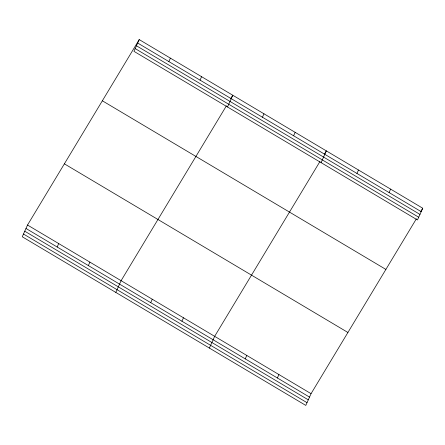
<?xml version="1.0" encoding="UTF-8"?>
<svg xmlns="http://www.w3.org/2000/svg" width="445" height="445" viewBox="0 0 445 445"><rect width="100%" height="100%" fill="white"/><g stroke="black" fill="none" stroke-linecap="round" stroke-linejoin="round"><path stroke-width="0.67" d="M139.213 39.594L133.939 51.331L417.477 219.969L422.75 208.232L139.213 39.594L27.523 225.031L22.25 236.768L305.787 405.406L311.061 393.669L416.37 218.823M57.171 247.014L58.712 243.582M168.861 61.577L170.402 58.145M88.36 265.565L89.901 262.133M200.05 80.128L201.591 76.696M115.817 292.415L121.09 280.684L226.405 105.838M227.506 106.984L232.78 95.247L230.655 98.779M150.738 302.661L152.279 299.229M262.428 117.23L263.968 113.798M181.927 321.212L183.468 317.78M293.617 135.775L295.157 132.349M209.384 348.068L214.657 336.331L319.966 161.485M321.073 162.631L326.346 150.894L324.221 154.426M245.251 358.876L246.791 355.444M356.94 173.439L358.481 170.007M277.385 377.989L278.926 374.557M389.075 192.552L390.615 189.119M420.625 211.764L422.75 208.232M137.672 43.026L421.209 211.664M136.443 45.768L419.974 214.407M135.174 48.594L418.706 217.227M102.356 100.793L385.893 269.425M64.38 163.838L347.918 332.476M27.523 225.031L311.061 393.669M25.982 228.463L309.52 397.101M24.753 231.205L308.285 399.838M23.479 234.026L307.017 402.664"/></g></svg>
